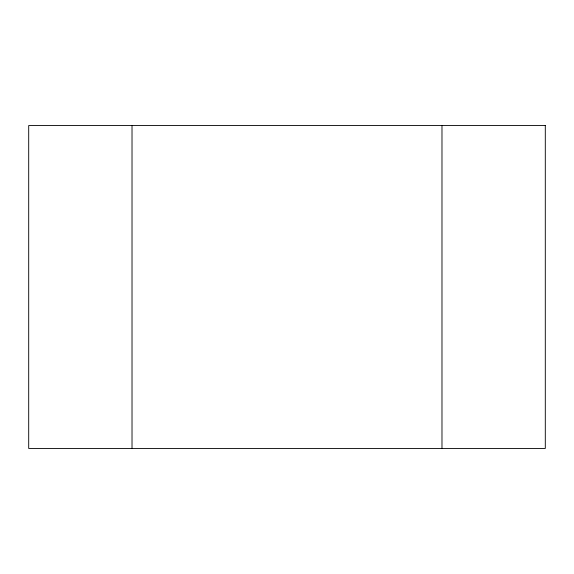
<?xml version="1.0" encoding="UTF-8"?>
<svg xmlns="http://www.w3.org/2000/svg" width="574" height="574" viewBox="0 0 574 574"><rect width="100%" height="100%" fill="white"/><g stroke="black" fill="none" stroke-linecap="round" stroke-linejoin="round"><path stroke-width="0.86" d="M441.98 125.562L441.98 448.438M132.02 125.562L132.02 448.438M545.3 125.562L28.7 125.562L28.7 448.438L545.3 448.438L545.3 125.562"/></g></svg>
